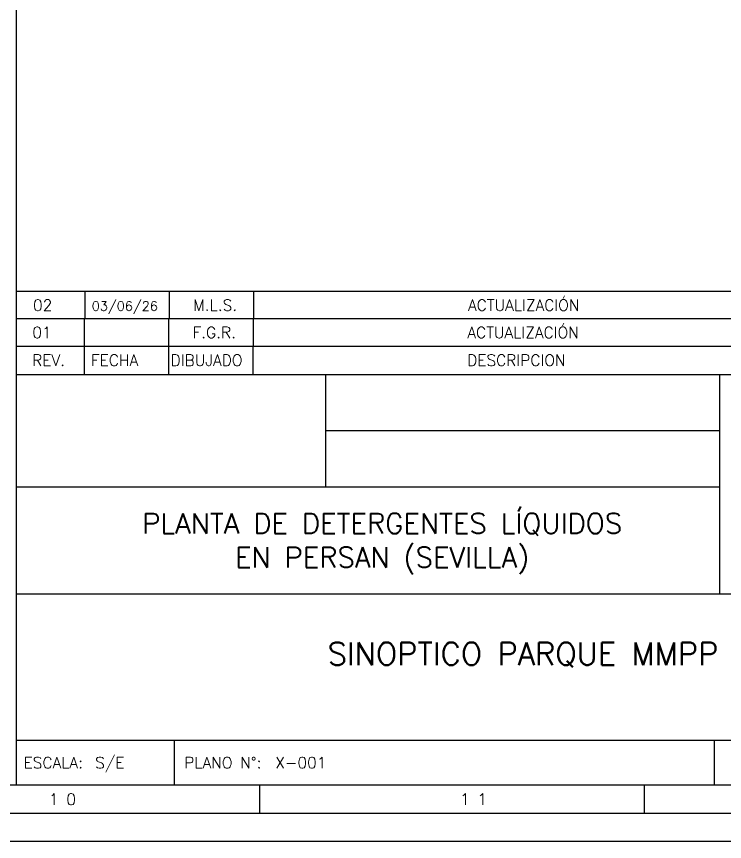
# Model space of a CAD drawing. Header units: millimetres. Extents: x 193743 to 194604, y 95927 to 96224.
# Drawn here: x 194068.1 to 194131, y 95927 to 96000.2 of the extents above; entities that cross this region are included whole.
import ezdxf

# ---------------------------------------------------------------- set-up
doc = ezdxf.new("R2010")
doc.units = ezdxf.units.MM
doc.layers.add('CAJETIN', color=7, linetype='Continuous')
doc.layers.add('FORMATO', color=7, linetype='Continuous')
doc.styles.add('PY', font='ROMANS.shx')

# ---------------------------------------------------------------- blocks, each defined once
blk = doc.blocks.new('MARCO-A1')
at = {"layer": 'FORMATO', "color": 5}
for p, q in [((694.17, 10), (694.17, 5)), ((762.58, 10), (762.58, 5))]:
    blk.add_line(p, q, dxfattribs=at)
at = {"layer": 'FORMATO', "color": 1}
blk.add_lwpolyline([(0, 594), (841, 594), (841, 0), (0, 0)], close=True, dxfattribs=at)
at = {"layer": 'FORMATO', "color": 5}
blk.add_lwpolyline([(5, 589), (836, 589), (836, 5), (5, 5)], close=True, dxfattribs=at)
at = {"layer": 'FORMATO', "color": 8, "linetype": 'Continuous'}
blk.add_lwpolyline([(10, 584), (831, 584), (831, 10), (10, 10)], close=True, dxfattribs=at)
at = {"layer": 'FORMATO', "color": 1, "style": 'PY'}
for s, p in [('1 0', (656.77, 6.5)), ('1 1', (729.83, 6.5))]:
    blk.add_text(s, height=2, dxfattribs=at).set_placement(p)

msp = doc.modelspace()

# ---------------------------------------------------------------- linework, layer by layer
at = {"layer": 'CAJETIN', "color": 8, "linetype": 'Continuous'}
for p, q in [((194068.112, 95932.026), (194068.112, 96218.687)), ((194068.112, 95932.026), (194068.112, 95974.638)), ((194068.112, 95932.026), (194068.112, 95974.638)), ((194068.112, 95968.483), (194158.006, 95968.483)), ((194095.579, 95958.495), (194095.579, 95968.483)), ((194130.538, 95949.006), (194130.538, 95968.483)), ((194095.579, 95963.489), (194130.538, 95963.489)), ((194068.112, 95958.495), (194130.538, 95958.495)), ((194068.112, 95949.006), (194158.006, 95949.006)), ((194068.112, 95936.021), (194158.006, 95936.021)), ((194068.112, 95936.021), (194158.006, 95936.021)), ((194082.095, 95936.021), (194082.095, 95932.026)), ((194082.095, 95936.021), (194082.095, 95932.026))]:
    msp.add_line(p, q, dxfattribs=at)
at = {"layer": 'CAJETIN', "color": 5}
for p, q in [((194068.186, 95975.864), (194158.08, 95975.864)), ((194074.179, 95975.864), (194074.179, 95973.367)), ((194081.67, 95975.864), (194081.67, 95973.367)), ((194089.161, 95975.864), (194089.161, 95973.367)), ((194068.129, 95973.447), (194158.023, 95973.447)), ((194074.122, 95973.447), (194074.122, 95970.95)), ((194081.614, 95973.447), (194081.614, 95970.95)), ((194089.105, 95973.447), (194089.105, 95970.95)), ((194068.112, 95970.98), (194158.006, 95970.98)), ((194074.105, 95970.98), (194074.105, 95968.483)), ((194081.596, 95970.98), (194081.596, 95968.483)), ((194089.087, 95970.98), (194089.087, 95968.483))]:
    msp.add_line(p, q, dxfattribs=at)
at = {"layer": 'CAJETIN', "color": 8}
msp.add_line((194130.039, 95936.021), (194130.039, 95932.026), dxfattribs=at)
msp.add_line((194130.039, 95936.021), (194130.039, 95932.026), dxfattribs=at)

# ---------------------------------------------------------------- block references
at = {"xscale": 0.499409123998651, "yscale": 0.499409123998651, "zscale": 0.499409123998651}
msp.add_blockref('MARCO-A1', (193742.997, 95927.032), dxfattribs=at)

# ---------------------------------------------------------------- texts
at = {"layer": 'CAJETIN', "color": 1, "style": 'PY'}
for s, height, p in [('02', 0.9988, (194069.578, 95974.116)), ('03/06/26', 0.8347, (194074.795, 95974.123)), ('M.L.S.', 0.9988, (194083.796, 95974.116)), ('ACTUALIZACIÓN', 0.99882, (194108.189, 95974.116)), ('01', 0.9988, (194069.522, 95971.699)), ('F.G.R.', 0.9988, (194083.739, 95971.699)), ('ACTUALIZACIÓN', 0.99882, (194108.132, 95971.699)), ('REV.', 0.9988, (194069.504, 95969.232)), ('FECHA', 0.9988, (194074.725, 95969.232)), ('DIBUJADO', 0.9988, (194081.793, 95969.232)), ('DESCRIPCION', 0.99882, (194108.115, 95969.232)), ('X-001', 0.9988, (194091.079, 95933.525))]:
    msp.add_text(s, height=height, dxfattribs=at).set_placement(p)
at = {"layer": 'CAJETIN', "color": 5, "attachment_point": 5, "style": 'PY'}
for s, insert, char_height, width in [('PLANTA DE DETERGENTES LÍQUIDOS\\PEN PERSAN (SEVILLA)', (194100.567, 95953.453), 1.79787, 79.06835), ('SINOPTICO PARQUE MMPP', (194113.076, 95943.595), 1.99764, 88.63238)]:
    msp.add_mtext(s, dxfattribs=dict(at, insert=insert, char_height=char_height, width=width))
at = {"layer": 'FORMATO', "color": 1, "style": 'PY'}
for s, height, p in [('ESCALA:', 0.9988, (194068.745, 95933.525)), ('S/E', 0.9988, (194075.093, 95933.525)), ('PLANO N%%D:', 0.99882, (194083.003, 95933.525))]:
    msp.add_text(s, height=height, dxfattribs=at).set_placement(p)

doc.saveas('drawing.dxf')
